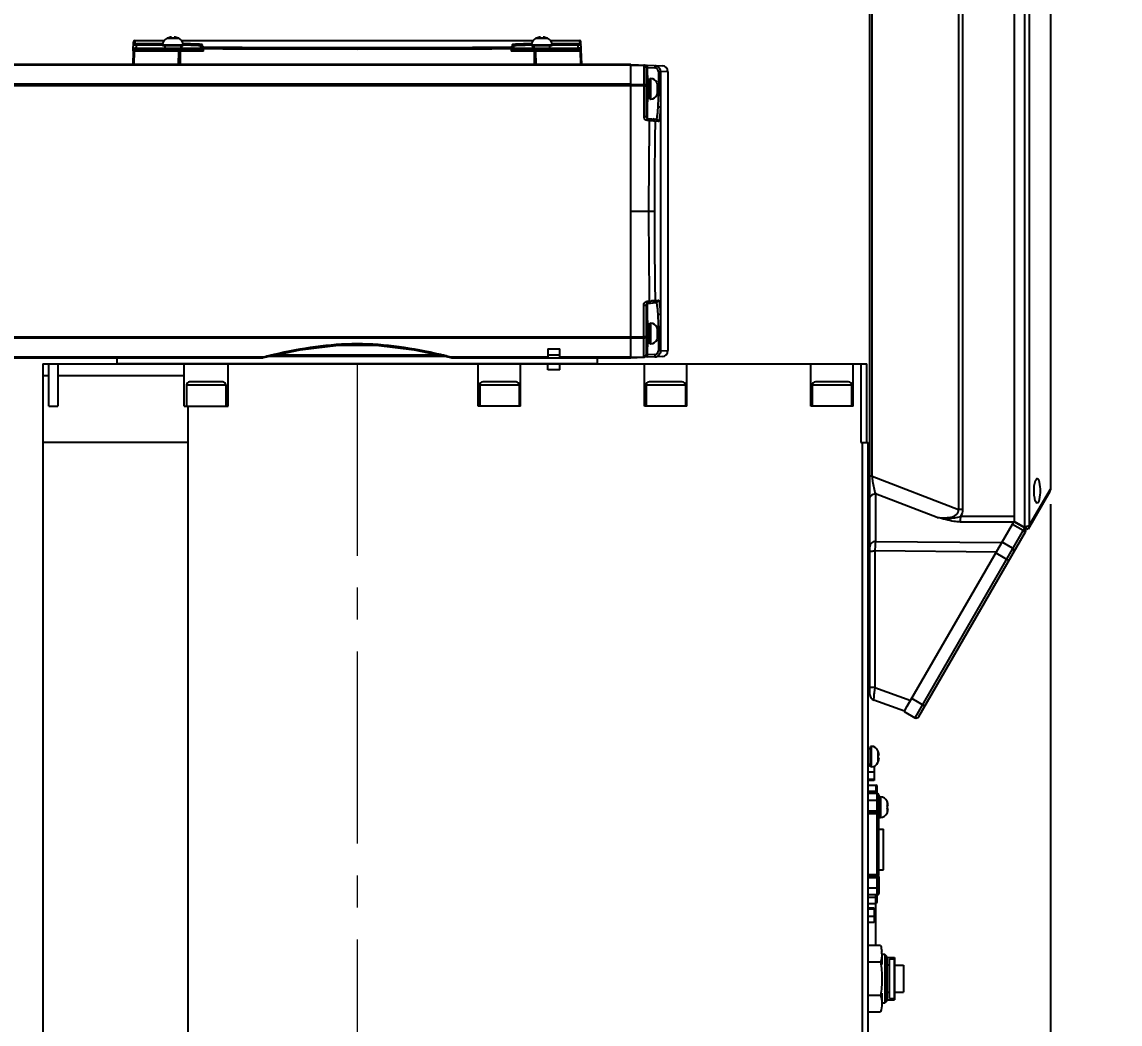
# Model space of a CAD drawing. Header units: millimetres. Extents: x 4086 to 8300, y 123 to 1549.
# Drawn here: x 6947 to 7055.9, y 919.9 to 1019.4 of the extents above; entities that cross this region are included whole.
import ezdxf

# ---------------------------------------------------------------- set-up
doc = ezdxf.new("R2010")
doc.units = ezdxf.units.MM
doc.linetypes.add('CENTER2', pattern=[28.575, 19.05, -3.175, 3.175, -3.175])
doc.layers.add('中心线层', color=7, linetype='CENTER2', lineweight=0)
doc.layers.add('轮廓实线层', color=7, linetype='Continuous', lineweight=30)
doc.styles.add('思源黑', font='SourceHanSansCN-Normal.ttf')
doc.dimstyles.new('尺寸标注_3_10比例', dxfattribs={"dimtxt": 7, "dimasz": 6, "dimexe": 2, "dimexo": 1.5, "dimgap": 1, "dimtad": 1, "dimdec": 1, "dimlfac": 3.333333, "dimdsep": 46, "dimtxsty": '思源黑', "dimcen": 0.09, "dimadec": 0, "dimazin": 0, "dimtp": 0.01, "dimtm": 0.01, "dimtfac": 1, "dimtdec": 1, "dimtofl": 0, "dimtmove": 0, "dimatfit": 3, "dimfxl": 0, "dimtolj": 1, "dimarcsym": 0})

# ---------------------------------------------------------------- blocks, each defined once
blk = doc.blocks.new('*D2916')
at = {"layer": 'Defpoints', "color": 0}
for p in [(6799.29, 983.69), (6778.83, 872.08), (6968.29, 872.08)]:
    blk.add_point(p, dxfattribs=at)
at = {"layer": '轮廓实线层', "color": 0, "lineweight": -2}
for p, q in [((6797.79, 983.69), (6776.83, 983.69)), ((6778.83, 977.69), (6778.83, 878.08)), ((6966.79, 872.08), (6776.83, 872.08))]:
    blk.add_line(p, q, dxfattribs=at)
at = {"layer": '轮廓实线层', "color": 0}
for points in [[(6779.83, 977.69), (6777.83, 977.69), (6778.83, 983.69)], [(6777.83, 878.08), (6779.83, 878.08), (6778.83, 872.08)]]:
    blk.add_solid(points, dxfattribs=at)
at = {"layer": '轮廓实线层', "color": 0, "insert": (6774.2, 930.49), "char_height": 7, "attachment_point": 5, "rotation": 90, "style": '思源黑'}
blk.add_mtext('\\A1;372', dxfattribs=at)
blk = doc.blocks.new('*D2922')
at = {"layer": 'Defpoints', "color": 0}
for p in [(6903.67, 1214.85), (7103.92, 1214.85), (6999.87, 872.08)]:
    blk.add_point(p, dxfattribs=at)
at = {"layer": '轮廓实线层', "color": 0, "lineweight": -2}
for p, q in [((6905.17, 1214.85), (7105.92, 1214.85)), ((7103.92, 878.08), (7103.92, 1208.85)), ((7001.37, 872.08), (7105.92, 872.08))]:
    blk.add_line(p, q, dxfattribs=at)
at = {"layer": '轮廓实线层', "color": 0}
for points in [[(7104.92, 1208.85), (7102.92, 1208.85), (7103.92, 1214.85)], [(7102.92, 878.08), (7104.92, 878.08), (7103.92, 872.08)]]:
    blk.add_solid(points, dxfattribs=at)
at = {"layer": '轮廓实线层', "color": 0, "insert": (7099.29, 1043.46), "char_height": 7, "attachment_point": 5, "rotation": 90, "style": '思源黑'}
blk.add_mtext('\\A1;\\A1;1140', dxfattribs=at)
blk = doc.blocks.new('*D2933')
at = {"layer": 'Defpoints', "color": 0}
for p in [(7049.02, 973.04), (7030.95, 872.08), (7049.02, 860.21)]:
    blk.add_point(p, dxfattribs=at)
at = {"layer": '轮廓实线层', "color": 0, "lineweight": -2}
for p, q in [((7049.02, 971.54), (7049.02, 858.21)), ((7030.95, 870.58), (7030.95, 858.21)), ((7036.95, 860.21), (7043.02, 860.21))]:
    blk.add_line(p, q, dxfattribs=at)
at = {"layer": '轮廓实线层', "color": 0}
for points in [[(7036.95, 861.21), (7036.95, 859.21), (7030.95, 860.21)], [(7043.02, 859.21), (7043.02, 861.21), (7049.02, 860.21)]]:
    blk.add_solid(points, dxfattribs=at)
at = {"layer": '轮廓实线层', "color": 0, "insert": (7039.99, 864.84), "char_height": 7, "attachment_point": 5, "style": '思源黑'}
blk.add_mtext('\\A1;60.3', dxfattribs=at)

msp = doc.modelspace()

# ---------------------------------------------------------------- linework, layer by layer
for p, q in [((7049.023, 1036.25), (7049.023, 973.038)), ((7045.422, 1034.505), (7045.423, 969.865)), ((7046.485, 969.25), (7046.479, 1034.991)), ((7046.915, 1034.991), (7046.915, 969.433)), ((7039.9, 1031.59), (7039.9, 971.031)), ((7040.347, 971.031), (7040.347, 1031.59)), ((7031.098, 952.652), (7031.098, 1026.031)), ((7031.325, 974.331), (7031.325, 1026.031)), ((6961.37, 1017.798), (6961.82, 1017.798)), ((6961.438, 1017.824), (6961.371, 1017.798)), ((6961.438, 1017.824), (6961.438, 1017.818)), ((6961.82, 1017.903), (6961.82, 1017.818)), ((6961.82, 1017.798), (6961.871, 1017.795)), ((6961.871, 1017.795), (6961.948, 1017.798)), ((6961.948, 1017.798), (6962.022, 1017.795)), ((6962.022, 1017.795), (6962.075, 1017.798)), ((6962.075, 1017.818), (6962.075, 1017.903)), ((6962.075, 1017.798), (6962.517, 1017.798)), ((6962.524, 1017.798), (6962.458, 1017.824)), ((6962.458, 1017.818), (6962.458, 1017.824)), ((6962.517, 1017.798), (6962.525, 1017.798)), ((6997.97, 1017.798), (6998.42, 1017.798)), ((6998.038, 1017.824), (6997.971, 1017.798)), ((6998.038, 1017.824), (6998.038, 1017.818)), ((6998.42, 1017.903), (6998.42, 1017.818)), ((6998.42, 1017.798), (6998.471, 1017.795)), ((6998.471, 1017.795), (6998.548, 1017.798)), ((6998.548, 1017.798), (6998.622, 1017.795)), ((6998.622, 1017.795), (6998.675, 1017.798)), ((6998.675, 1017.818), (6998.675, 1017.903)), ((6998.675, 1017.798), (6999.117, 1017.798)), ((6999.124, 1017.798), (6999.058, 1017.824)), ((6999.058, 1017.818), (6999.058, 1017.824)), ((6999.117, 1017.798), (6999.125, 1017.798)), ((6958.02, 1016.538), (6958.051, 1017.429)), ((6958.04, 1017.102), (6958.063, 1017.177)), ((6958.176, 1016.681), (6964.581, 1016.681)), ((6958.19, 1017.246), (6958.201, 1017.574)), ((6958.201, 1017.574), (6961.092, 1017.574)), ((6958.331, 1016.823), (6958.34, 1017.103)), ((6958.331, 1016.823), (6964.719, 1016.823)), ((6960.927, 1017.24), (6958.34, 1017.24)), ((6960.928, 1017.104), (6958.34, 1017.103)), ((6960.643, 1016.831), (6960.643, 1016.681)), ((6960.928, 1017.134), (6962.968, 1017.134)), ((6960.928, 1017.134), (6960.928, 1017.044)), ((6962.967, 1017.044), (6960.928, 1017.044)), ((6961.163, 1017.044), (6961.163, 1016.831)), ((6962.732, 1017.044), (6962.732, 1016.831)), ((6962.803, 1017.574), (6997.692, 1017.574)), ((6962.828, 1016.823), (6962.828, 1017.044)), ((6962.968, 1017.134), (6962.968, 1017.044)), ((6963.253, 1016.831), (6963.253, 1016.681)), ((6964.565, 1016.681), (6964.629, 1016.694)), ((6964.581, 1016.681), (6964.651, 1016.699)), ((6964.603, 1016.678), (6964.581, 1016.681)), ((6964.719, 1016.823), (6964.718, 1016.812)), ((6964.718, 1016.812), (6964.718, 1016.806)), ((6964.719, 1016.823), (6964.735, 1017.008)), ((6964.757, 1016.794), (6964.776, 1016.784)), ((6964.776, 1016.784), (6964.802, 1016.753)), ((6964.802, 1016.753), (6964.829, 1016.718)), ((6964.858, 1016.681), (6964.93, 1016.583)), ((6964.865, 1016.926), (6964.875, 1017.004)), ((6964.875, 1017.077), (6964.884, 1017.145)), ((6964.875, 1017.004), (6964.875, 1017.077)), ((6964.969, 1016.53), (6964.99, 1016.772)), ((6995.504, 1016.772), (6995.526, 1016.53)), ((6995.526, 1016.53), (6995.637, 1016.681)), ((6995.61, 1017.145), (6995.621, 1016.99)), ((6995.621, 1016.99), (6995.629, 1016.926)), ((6995.738, 1016.795), (6995.718, 1016.784)), ((6995.759, 1017.008), (6995.775, 1016.823)), ((6995.775, 1016.823), (7002.164, 1016.823)), ((6995.776, 1016.817), (6995.775, 1016.823)), ((6995.776, 1016.806), (6995.776, 1016.817)), ((6995.913, 1016.681), (7002.319, 1016.681)), ((6997.243, 1016.831), (6997.243, 1016.681)), ((6997.528, 1017.134), (6999.568, 1017.134)), ((6997.528, 1017.134), (6997.528, 1017.044)), ((6999.567, 1017.044), (6997.528, 1017.044)), ((6997.666, 1016.823), (6997.666, 1017.043)), ((6997.763, 1017.044), (6997.763, 1016.831)), ((6999.332, 1017.044), (6999.332, 1016.831)), ((6999.403, 1017.574), (7002.294, 1017.574)), ((7002.155, 1017.103), (6999.567, 1017.104)), ((7002.155, 1017.24), (6999.568, 1017.24)), ((6999.568, 1017.134), (6999.568, 1017.044)), ((6999.853, 1016.831), (6999.853, 1016.681)), ((7002.164, 1016.823), (7002.155, 1017.103)), ((7002.259, 1016.72), (7002.233, 1016.74)), ((7002.294, 1017.574), (7002.306, 1017.246)), ((7002.455, 1017.102), (7002.435, 1017.172)), ((7002.523, 1015.181), (7002.444, 1017.429)), ((6958.02, 1016.53), (6957.973, 1015.181)), ((6964.969, 1016.53), (6958.02, 1016.53)), ((6958.111, 1015.181), (6958.147, 1016.53)), ((6962.514, 1015.181), (6962.53, 1016.53)), ((6962.664, 1016.53), (6962.659, 1015.181)), ((6995.644, 1016.583), (6995.526, 1016.53)), ((7002.475, 1016.53), (6995.526, 1016.53)), ((6997.836, 1015.181), (6997.831, 1016.53)), ((6997.981, 1015.181), (6997.965, 1016.53)), ((7002.348, 1016.53), (7002.384, 1015.181)), ((7007.398, 1015.181), (6815.848, 1015.181)), ((7007.398, 1015.138), (6815.848, 1015.138)), ((7007.398, 1015.181), (7010.498, 1015.072)), ((7007.398, 986.081), (7007.398, 1015.181)), ((7007.398, 1015.138), (7008.666, 1015.1)), ((7008.666, 1015.136), (7008.666, 1010.027)), ((7009.034, 1014.884), (7008.898, 1014.896)), ((7008.898, 1014.896), (7008.898, 1009.992)), ((7009.034, 1014.884), (7009.774, 1014.858)), ((7009.034, 1014.086), (7009.034, 1014.884)), ((7010.125, 1014.498), (7010.344, 1014.498)), ((7010.125, 1014.498), (7010.125, 1012.124)), ((7010.344, 1014.498), (7010.344, 1012.124)), ((7011.077, 1014.473), (7010.344, 1014.498)), ((7011.077, 1014.473), (7011.077, 986.788)), ((7008.898, 1014.086), (7009.048, 1014.086)), ((7009.048, 1014.086), (7009.048, 1011.476)), ((7009.048, 1013.565), (7009.261, 1013.565)), ((7009.261, 1013.801), (7009.351, 1013.801)), ((7009.261, 1011.761), (7009.261, 1013.801)), ((7009.351, 1013.801), (7009.351, 1011.761)), ((7010.015, 1013.357), (7010.015, 1012.204)), ((7007.398, 1013.247), (6791.398, 1013.247)), ((7007.398, 1013.092), (6791.398, 1013.092)), ((7007.398, 1013.247), (7008.666, 1013.215)), ((7008.666, 1013.082), (7007.398, 1013.092)), ((7010.041, 1013.291), (7010.035, 1013.291)), ((7010.12, 1012.908), (7010.035, 1012.908)), ((7010.035, 1012.653), (7010.12, 1012.653)), ((7010.035, 1012.271), (7010.041, 1012.271)), ((7008.898, 1011.476), (7009.048, 1011.476)), ((7009.034, 1009.843), (7009.034, 1011.476)), ((7009.048, 1011.996), (7009.261, 1011.996)), ((7009.261, 1011.761), (7009.351, 1011.761)), ((7010.344, 1012.124), (7009.962, 1012.124)), ((7010.317, 1010.864), (7010.317, 990.457)), ((7009.223, 1009.619), (7009.022, 1009.637)), ((7009.034, 1009.843), (7009.895, 1009.767)), ((7010.113, 1009.528), (7009.799, 1009.556)), ((7007.398, 1000.631), (7009.728, 1000.631)), ((7009.022, 991.685), (7009.222, 991.702)), ((7009.034, 991.478), (7009.895, 991.554)), ((7009.798, 991.765), (7010.113, 991.793)), ((7008.666, 986.125), (7008.666, 991.295)), ((7008.898, 991.329), (7008.898, 986.365)), ((7009.034, 989.786), (7009.034, 991.478)), ((7008.898, 989.786), (7009.048, 989.786)), ((7009.048, 989.786), (7009.048, 987.176)), ((7009.261, 989.501), (7009.351, 989.501)), ((7009.261, 987.461), (7009.261, 989.501)), ((7009.351, 989.501), (7009.351, 987.461)), ((7009.048, 989.265), (7009.261, 989.265)), ((7009.921, 989.197), (7010.344, 989.197)), ((7010.015, 989.057), (7010.015, 987.904)), ((7010.041, 988.991), (7010.035, 988.991)), ((7010.12, 988.608), (7010.035, 988.608)), ((7010.035, 988.353), (7010.12, 988.353)), ((7010.125, 989.197), (7010.125, 986.763)), ((7010.344, 989.197), (7010.344, 986.763)), ((6791.398, 988.169), (7007.398, 988.169)), ((7007.398, 988.014), (6791.398, 988.014)), ((7007.398, 988.169), (7008.666, 988.179)), ((7007.398, 988.014), (7008.666, 988.047)), ((7009.048, 987.696), (7009.261, 987.696)), ((7009.261, 987.461), (7009.351, 987.461)), ((7010.035, 987.971), (7010.041, 987.971)), ((6970.884, 986.123), (6791.398, 986.123)), ((6970.884, 986.123), (6970.884, 986.085)), ((6971.596, 986.231), (6988.899, 986.231)), ((6972.313, 986.381), (6988.181, 986.381)), ((6985.891, 986.871), (6989.54, 986.089)), ((6989.611, 986.123), (6989.552, 986.137)), ((6999.148, 986.123), (6989.611, 986.123)), ((6989.611, 986.081), (6989.611, 986.123)), ((6999.148, 986.981), (7000.348, 986.981)), ((6999.148, 986.981), (6999.148, 986.081)), ((6999.148, 986.381), (7000.348, 986.381)), ((7000.348, 986.081), (7000.348, 986.981)), ((7007.398, 986.123), (7000.348, 986.123)), ((7007.398, 986.123), (7008.666, 986.161)), ((7007.398, 986.081), (7008.666, 986.125)), ((7009.762, 986.163), (7008.713, 986.126)), ((7008.898, 987.176), (7009.048, 987.176)), ((7008.898, 986.365), (7009.034, 986.377)), ((7009.034, 986.377), (7009.034, 987.176)), ((7009.774, 986.403), (7009.034, 986.377)), ((7010.498, 986.189), (7009.783, 986.164)), ((7010.344, 986.763), (7010.125, 986.763)), ((7010.344, 986.763), (7011.077, 986.788)), ((6791.398, 986.081), (6970.884, 986.081)), ((6949.041, 985.481), (7030.798, 985.481)), ((6949.048, 985.481), (6949.048, 877.781)), ((6949.622, 981.281), (6949.622, 985.481)), ((6950.531, 985.481), (6950.531, 981.281)), ((6956.398, 986.081), (6956.398, 985.481)), ((6963.073, 981.281), (6963.073, 985.481)), ((6967.423, 981.281), (6967.423, 985.481)), ((6970.956, 986.089), (6970.884, 986.081)), ((6970.956, 986.089), (6970.956, 986.089)), ((6989.539, 986.089), (6989.611, 986.081)), ((6989.54, 986.089), (6989.539, 986.089)), ((6989.611, 986.081), (7007.398, 986.081)), ((6992.248, 981.281), (6992.248, 985.481)), ((6996.448, 981.281), (6996.448, 985.481)), ((6999.148, 984.881), (6999.148, 985.481)), ((7000.348, 984.881), (7000.348, 985.481)), ((7004.098, 985.481), (7004.098, 986.081)), ((7008.748, 981.281), (7008.748, 985.481)), ((7012.948, 981.281), (7012.948, 985.481)), ((7025.248, 981.281), (7025.248, 985.481)), ((7029.448, 981.281), (7029.448, 985.481)), ((7030.198, 985.481), (7030.198, 977.681)), ((7030.798, 977.681), (7030.798, 985.481)), ((6949.622, 984.281), (6949.048, 984.281)), ((6963.073, 984.281), (6950.531, 984.281)), ((7000.348, 984.881), (6999.148, 984.881)), ((6963.298, 983.381), (6967.198, 983.381)), ((6963.298, 983.381), (6963.298, 981.281)), ((6966.898, 983.681), (6963.598, 983.681)), ((6967.198, 983.381), (6967.198, 981.281)), ((6992.398, 983.381), (6996.298, 983.381)), ((6992.398, 983.381), (6992.398, 981.281)), ((6995.998, 983.681), (6992.698, 983.681)), ((6996.298, 983.381), (6996.298, 981.281)), ((7008.898, 983.381), (7012.798, 983.381)), ((7008.898, 983.381), (7008.898, 981.281)), ((7012.498, 983.681), (7009.198, 983.681)), ((7012.798, 983.381), (7012.798, 981.281)), ((7025.398, 983.381), (7029.298, 983.381)), ((7025.398, 983.381), (7025.398, 981.281)), ((7028.998, 983.681), (7025.698, 983.681)), ((7029.298, 983.381), (7029.298, 981.281)), ((6949.622, 981.281), (6950.531, 981.281)), ((6963.073, 981.281), (6967.423, 981.281)), ((6963.448, 877.631), (6963.448, 981.281)), ((6996.448, 981.281), (6992.248, 981.281)), ((7012.948, 981.281), (7008.748, 981.281)), ((7029.448, 981.281), (7025.248, 981.281)), ((6963.448, 977.681), (6949.048, 977.681)), ((7030.198, 977.681), (7030.948, 977.681)), ((7030.348, 977.681), (7030.348, 877.781)), ((7030.948, 877.781), (7030.948, 977.681)), ((7031.098, 976.832), (7030.948, 976.832)), ((7030.948, 975.332), (7031.098, 975.332)), ((7031.325, 974.331), (7031.098, 974.331)), ((7031.325, 974.331), (7039.9, 971.031)), ((7031.098, 973.251), (7030.948, 973.251)), ((7046.915, 969.433), (7049.023, 973.038)), ((7030.948, 971.952), (7031.098, 971.952)), ((7037.785, 970.226), (7031.66, 972.583)), ((7031.66, 972.583), (7031.66, 967.843)), ((7048.962, 972.813), (7046.801, 969.07)), ((7040.347, 971.031), (7039.9, 971.031)), ((7040.083, 969.792), (7045.397, 969.792)), ((7045.423, 970.31), (7040.12, 970.31)), ((7045.269, 969.569), (7045.423, 969.835)), ((7046.442, 969.202), (7045.403, 969.802)), ((7045.423, 969.865), (7046.801, 969.07)), ((7045.423, 969.865), (7045.423, 969.835)), ((7034.826, 951.482), (7045.269, 969.569)), ((7046.442, 969.202), (7035.557, 950.347)), ((7035.967, 950.457), (7046.552, 968.792)), ((7045.269, 969.569), (7046.308, 968.969)), ((7046.676, 969.33), (7046.482, 969.248)), ((7031.66, 967.843), (7044.204, 967.725)), ((7045.267, 967.165), (7044.227, 967.765)), ((7031.098, 966.941), (7030.948, 966.941)), ((7043.663, 966.788), (7031.614, 966.901)), ((7031.614, 966.901), (7031.614, 953.357)), ((7043.612, 966.699), (7044.911, 965.949)), ((7030.948, 965.999), (7031.098, 965.999)), ((7031.098, 955.029), (7030.948, 955.029)), ((7030.948, 953.732), (7031.098, 953.732)), ((7031.614, 953.357), (7035.163, 952.065)), ((7034.537, 950.981), (7031.492, 952.089)), ((7034.537, 950.981), (7034.826, 951.482)), ((7036.567, 951.497), (7035.268, 952.247)), ((7034.518, 950.947), (7035.557, 950.347)), ((7031.161, 947.265), (7030.948, 947.265)), ((7031.251, 947.501), (7031.161, 947.501)), ((7031.161, 945.461), (7031.161, 947.501)), ((7031.251, 947.501), (7031.251, 945.461)), ((7031.915, 947.058), (7031.915, 946.608)), ((7031.941, 946.991), (7031.915, 947.057)), ((7031.941, 946.991), (7031.935, 946.991)), ((7031.915, 946.608), (7031.912, 946.556)), ((7031.912, 946.556), (7031.915, 946.481)), ((7031.915, 946.481), (7031.912, 946.407)), ((7031.912, 946.407), (7031.915, 946.353)), ((7031.915, 946.353), (7031.915, 945.91)), ((7031.915, 945.904), (7031.941, 945.971)), ((7032.02, 946.608), (7031.935, 946.608)), ((7031.935, 946.353), (7032.02, 946.353)), ((7031.935, 945.971), (7031.941, 945.971)), ((7031.161, 945.696), (7030.948, 945.696)), ((7031.161, 945.561), (7030.948, 945.561)), ((7031.548, 944.949), (7030.948, 944.949)), ((7031.251, 945.461), (7031.161, 945.461)), ((7031.548, 945.53), (7031.548, 944.112)), ((7031.548, 944.224), (7030.948, 944.224)), ((7031.548, 944.112), (7030.948, 944.112)), ((7030.948, 943.651), (7031.698, 943.651)), ((7031.698, 943.651), (7031.698, 942.806)), ((7030.948, 943.051), (7031.848, 943.051)), ((7031.848, 942.806), (7030.948, 942.806)), ((7031.848, 940.987), (7031.848, 943.501)), ((7031.998, 942.656), (7031.998, 940.849)), ((7030.948, 942.144), (7031.848, 942.144)), ((7032.061, 942.476), (7032.151, 942.476)), ((7032.061, 940.436), (7032.061, 942.476)), ((7032.151, 942.476), (7032.151, 940.436)), ((7032.815, 942.032), (7032.815, 940.879)), ((7032.841, 941.966), (7032.835, 941.966)), ((7032.92, 941.583), (7032.835, 941.583)), ((7031.848, 941.07), (7030.948, 941.07)), ((7031.848, 940.976), (7030.948, 940.976)), ((7030.948, 940.826), (7031.998, 940.826)), ((7031.848, 934.586), (7031.848, 940.976)), ((7031.998, 934.736), (7031.998, 940.826)), ((7031.998, 940.671), (7032.061, 940.671)), ((7032.061, 940.436), (7032.151, 940.436)), ((7032.835, 941.328), (7032.92, 941.328)), ((7032.835, 940.946), (7032.841, 940.946)), ((7031.998, 939.266), (7032.448, 939.266)), ((7032.448, 935.246), (7032.448, 939.266)), ((7031.998, 935.246), (7032.448, 935.246)), ((7031.998, 934.736), (7030.948, 934.736)), ((7030.948, 934.586), (7031.848, 934.586)), ((7030.948, 934.491), (7031.848, 934.491)), ((7031.848, 932.06), (7031.848, 934.536)), ((7031.998, 934.586), (7031.998, 932.906)), ((7031.848, 933.417), (7030.948, 933.417)), ((7031.848, 932.756), (7030.948, 932.756)), ((7031.698, 927.721), (7031.698, 932.756)), ((7031.848, 932.51), (7030.948, 932.51)), ((7030.948, 931.91), (7031.698, 931.91)), ((7031.548, 931.449), (7030.948, 931.449)), ((7031.548, 931.337), (7030.948, 931.337)), ((7031.548, 930.612), (7030.948, 930.612)), ((7031.548, 931.449), (7031.548, 930)), ((7031.548, 930), (7030.948, 930)), ((7032.179, 927.721), (7030.948, 927.721)), ((7032.298, 926.899), (7032.298, 925.856)), ((7032.608, 926.831), (7032.298, 926.831)), ((7032.793, 926.647), (7032.608, 926.831)), ((7032.608, 926.831), (7032.608, 922.031)), ((7032.793, 926.647), (7032.793, 922.215)), ((7032.793, 926.531), (7033.543, 926.531)), ((7033.513, 926.381), (7033.063, 926.381)), ((7033.063, 922.481), (7033.063, 926.381)), ((7033.513, 926.381), (7033.513, 922.481)), ((7033.543, 926.531), (7033.543, 922.331)), ((7032.179, 926.076), (7030.948, 926.076)), ((7033.063, 925.773), (7032.793, 925.773)), ((7033.543, 925.781), (7034.443, 925.781)), ((7034.443, 925.781), (7034.443, 923.081)), ((7032.298, 923.006), (7032.298, 921.962)), ((7032.793, 923.088), (7033.063, 923.088)), ((7033.543, 923.081), (7034.443, 923.081)), ((7030.948, 922.785), (7032.179, 922.785)), ((7032.298, 922.031), (7032.608, 922.031)), ((7032.608, 922.031), (7032.793, 922.215)), ((7032.793, 922.331), (7033.543, 922.331)), ((7033.063, 922.481), (7033.513, 922.481)), ((7030.948, 921.14), (7032.179, 921.14))]:
    msp.add_line(p, q)
for points in [[(6964.659, 1016.661), (6964.63, 1016.671), (6964.603, 1016.678)], [(6995.766, 1016.805), (6995.754, 1016.802), (6995.738, 1016.795)], [(6970.955, 986.089), (6974.582, 986.867), (6978.373, 987.333), (6982.104, 987.334), (6985.891, 986.871)]]:
    msp.add_lwpolyline(points)
for centre, radius, start, end in [((6961.648, 1017.134), 0.72, 112.61986, 180), ((6961.948, 1016.414), 1.495, 94.89378, 109.95213), ((6961.948, 1016.414), 1.411, 84.81427, 95.18573), ((6961.948, 1016.414), 1.495, 70.04787, 85.10622), ((6962.248, 1017.134), 0.72, 0, 67.38014), ((6998.248, 1017.134), 0.72, 112.61986, 180), ((6998.548, 1016.414), 1.495, 94.89378, 109.95213), ((6998.548, 1016.414), 1.411, 84.81427, 95.18573), ((6998.548, 1016.414), 1.495, 70.04787, 85.10622), ((6998.848, 1017.134), 0.72, 0, 67.38014), ((6958.176, 1016.525), 0.156, 90, 178), ((6958.201, 1017.424), 0.15, 90, 177.99998), ((6958.22, 1013.815), 3.01, 89.10628, 90.74056), ((6958.338, 1020.294), 3.054, 268.63693, 270.03477), ((6958.219, 1013.612), 3.213, 88.01252, 89.15349), ((6962.846, 972.494), 44.747, 89.35, 89.84161), ((6964.563, 1016.837), 0.156, 270, 342.08944), ((6961.511, 1014.182), 4.176, 36.74145, 37.39093), ((6980.248, 3984.811), 2968.078, 269.705466, 270.294521), ((6980.248, 4001.975), 2985.098, 269.707383, 270.292604), ((6995.356, 1021.98), 5.209, 271.84036, 272.5317), ((6998.458, 1010.128), 7.041, 112.62006, 113.03897), ((6995.931, 1016.837), 0.156, 185, 270), ((7002.276, 1013.612), 3.213, 90.8463, 91.98747), ((7002.275, 1013.817), 3.008, 89.25459, 90.8938), ((7002.294, 1017.424), 0.15, 2.00002, 90), ((7002.319, 1016.525), 0.156, 2, 90), ((6985.392, 1031.596), 25.379, 216.26749, 216.4154), ((6997.561, 1012.223), 4.763, 112.96162, 113.72888), ((7008.658, 1014.896), 0.24, 0, 88), ((7009.741, 1014.497), 0.603, 4.00488, 21.65979), ((7009.754, 1014.498), 0.59, 0.00635, 3.97647), ((7010.477, 1014.473), 0.6, 0, 87.99994), ((7009.351, 1013.081), 0.72, 22.61979, 89.99977), ((7008.631, 1012.781), 1.495, 4.89378, 22.61986), ((7008.631, 1012.781), 1.495, 337.38014, 355.10622), ((7008.631, 1012.781), 1.411, 354.81427, 5.18573), ((7009.351, 1012.481), 0.72, 270, 337.38021), ((6989.06, 1012.028), 21.064, 357.14495, 359.18313), ((6984.529, 1012.123), 25.596, 359.1143, 0.00219), ((7009.155, 1010.056), 0.49, 183.39672, 192.72997), ((7009.136, 1010.051), 0.471, 192.67753, 201.81239), ((7009.048, 1009.992), 0.15, 180, 265), ((7589.141, 1000.469), 579.989, 179.096017, 179.984008), ((7008.482, 997.617), 12.025, 85.48173, 86.46736), ((7597.018, 1000.469), 587.29, 179.113424, 179.984203), ((7589.174, 1000.794), 580.022, 180.016125, 180.898123), ((7597.057, 1000.794), 587.329, 180.015933, 180.880808), ((7009.067, 991.26), 0.427, 96.06072, 103.5066), ((7008.652, 1001.291), 9.605, 273.40398, 274.62604), ((7009.048, 991.329), 0.15, 95, 180), ((7009.351, 988.781), 0.72, 22.61979, 89.99977), ((6989.04, 989.292), 21.085, 0.81767, 2.85001), ((6984.536, 989.198), 25.59, 359.99782, 0.88593), ((7008.631, 988.481), 1.495, 4.89378, 22.61986), ((7008.631, 988.481), 1.495, 337.38014, 355.10622), ((7008.631, 988.481), 1.411, 354.81427, 5.18573), ((7009.351, 988.181), 0.72, 270, 337.38021), ((6978.64, 957.137), 30.005, 104.86517, 104.98207), ((6979.424, 954.144), 33.099, 103.67657, 104.84753), ((6980.664, 949.084), 38.309, 103.09335, 103.68896), ((6972.597, 918.393), 69.833, 76.50434, 76.84595), ((6969.708, 906.391), 82.178, 76.02636, 76.49876), ((7008.658, 986.365), 0.24, 272, 0), ((7009.741, 986.764), 0.602, 272.01542, 278.24353), ((7009.739, 986.774), 0.611, 278.23668, 293.58136), ((7009.755, 986.763), 0.589, 355.77926, 359.97527), ((7010.477, 986.788), 0.6, 272, 0), ((6963.598, 983.381), 0.3, 90, 180), ((6966.898, 983.381), 0.3, 0, 90), ((6992.698, 983.381), 0.3, 90, 180), ((6995.998, 983.381), 0.3, 0, 90), ((7009.198, 983.381), 0.3, 90, 180), ((7012.498, 983.381), 0.3, 0, 90), ((7025.698, 983.381), 0.3, 90, 180), ((7028.998, 983.381), 0.3, 0, 90), ((7051.137, 972.864), 3.773, 177.21848, 178.80767), ((7051.096, 972.866), 3.732, 176.17338, 177.21958), ((7050.815, 972.888), 3.45, 172.86844, 176.21617), ((7051.082, 972.865), 3.718, 178.80632, 179.99734), ((7051.062, 972.866), 3.698, 180.00192, 180.96865), ((7051.129, 972.867), 3.765, 180.96874, 182.55893), ((7050.908, 972.853), 3.544, 182.49456, 187.01848), ((7050.443, 972.799), 3.076, 187.07638, 188.53138), ((7050.274, 972.774), 2.905, 188.53641, 189.40179), ((7046.292, 968.942), 0.3, 330, 60), ((7031.698, 952.652), 0.6, 180, 250), ((7035.707, 950.607), 0.3, 240, 330), ((7031.251, 946.781), 0.72, 22.61986, 90), ((7030.531, 946.481), 1.495, 4.89378, 19.95213), ((7031.251, 946.181), 0.72, 270, 337.38014), ((7030.531, 946.481), 1.411, 354.81427, 5.18573), ((7030.531, 946.481), 1.495, 340.04787, 355.10622), ((7031.698, 943.501), 0.15, 0, 90), ((7031.848, 942.656), 0.15, 0, 90), ((7032.151, 941.756), 0.72, 22.61979, 90), ((7031.431, 941.456), 1.495, 4.89378, 22.61986), ((7031.431, 941.456), 1.411, 354.81427, 5.18573), ((7031.848, 940.826), 0.15, 0, 90), ((7032.151, 941.156), 0.72, 270.00023, 337.38021), ((7031.431, 941.456), 1.495, 337.38014, 355.10622), ((7031.848, 934.736), 0.15, 270, 0), ((7031.848, 932.906), 0.15, 270, 0), ((7031.698, 932.06), 0.15, 270, 0), ((7029.574, 926.897), 2.723, 0.03588, 5.753)]:
    msp.add_arc(centre, radius, start, end)
for points, knots in [([(6958.029, 1016.807), (6958.03, 1016.821), (6958.109, 1016.814), (6958.144, 1016.824), (6958.181, 1016.825)], [0, 0, 0, 0, 0.2726011, 1, 1, 1, 1]), ([(6958.34, 1017.103), (6958.27, 1017.104), (6958.164, 1017.116), (6958.086, 1017.096), (6958.04, 1017.109), (6958.04, 1017.102)], [0, 0, 0, 0, 0.7068781, 0.9233068, 1, 1, 1, 1]), ([(6958.063, 1017.177), (6958.07, 1017.187), (6958.085, 1017.206), (6958.104, 1017.22), (6958.114, 1017.226)], [0, 0, 0, 0, 0.4999514, 1, 1, 1, 1]), ([(6958.114, 1017.226), (6958.126, 1017.232), (6958.151, 1017.243), (6958.177, 1017.246), (6958.19, 1017.246)], [0, 0, 0, 0, 0.5157187, 1, 1, 1, 1]), ([(6958.331, 1016.823), (6958.325, 1016.768), (6958.246, 1016.728), (6958.191, 1016.69), (6958.18, 1016.683)], [0, 0, 0, 0, 0.8075514, 1, 1, 1, 1]), ([(6958.19, 1017.246), (6958.189, 1017.24), (6958.231, 1017.248), (6958.247, 1017.241), (6958.265, 1017.241)], [0, 0, 0, 0, 0.2708913, 1, 1, 1, 1]), ([(6958.208, 1016.661), (6958.214, 1016.661), (6958.228, 1016.656), (6958.238, 1016.647), (6958.244, 1016.642)], [0, 0, 0, 0, 0.4222354, 1, 1, 1, 1]), ([(6958.34, 1017.103), (6958.34, 1017.135), (6958.339, 1017.181), (6958.341, 1017.226), (6958.34, 1017.24)], [0, 0, 0, 0, 0.7016639, 1, 1, 1, 1]), ([(6962.53, 1016.53), (6962.531, 1016.565), (6962.532, 1016.597), (6962.551, 1016.672), (6962.569, 1016.649), (6962.573, 1016.642)], [0, 0, 0, 0, 0.6546656, 0.8385187, 1, 1, 1, 1]), ([(6962.679, 1016.681), (6962.672, 1016.681), (6962.669, 1016.644), (6962.666, 1016.626), (6962.666, 1016.608)], [0, 0, 0, 0, 0.2590169, 1, 1, 1, 1]), ([(6963.935, 1017.087), (6963.862, 1017.09), (6963.54, 1017.099), (6963.217, 1017.103), (6962.969, 1017.104)], [0, 0, 0, 0, 0.2291101, 1, 1, 1, 1]), ([(6964.207, 1017.217), (6964.143, 1017.22), (6963.859, 1017.23), (6963.574, 1017.235), (6963.353, 1017.238)], [0, 0, 0, 0, 0.2240245, 1, 1, 1, 1]), ([(6964.634, 1017.041), (6964.595, 1017.047), (6964.363, 1017.072), (6964.129, 1017.081), (6963.935, 1017.087)], [0, 0, 0, 0, 0.1685855, 1, 1, 1, 1]), ([(6964.609, 1017.195), (6964.58, 1017.197), (6964.446, 1017.207), (6964.313, 1017.213), (6964.207, 1017.217)], [0, 0, 0, 0, 0.2132471, 1, 1, 1, 1]), ([(6964.884, 1017.145), (6964.887, 1017.169), (6964.74, 1017.17), (6964.678, 1017.189), (6964.609, 1017.195)], [0, 0, 0, 0, 0.2618922, 1, 1, 1, 1]), ([(6964.629, 1016.694), (6964.64, 1016.699), (6964.662, 1016.712), (6964.68, 1016.73), (6964.688, 1016.74)], [0, 0, 0, 0, 0.5018072, 1, 1, 1, 1]), ([(6964.735, 1017.008), (6964.736, 1017.018), (6964.686, 1017.031), (6964.659, 1017.037), (6964.634, 1017.041)], [0, 0, 0, 0, 0.2770876, 1, 1, 1, 1]), ([(6964.651, 1016.699), (6964.66, 1016.704), (6964.678, 1016.716), (6964.693, 1016.732), (6964.699, 1016.74)], [0, 0, 0, 0, 0.4981617, 1, 1, 1, 1]), ([(6964.708, 1016.689), (6964.701, 1016.683), (6964.685, 1016.672), (6964.668, 1016.664), (6964.659, 1016.661)], [0, 0, 0, 0, 0.519939, 1, 1, 1, 1]), ([(6964.688, 1016.74), (6964.696, 1016.75), (6964.708, 1016.771), (6964.716, 1016.794), (6964.718, 1016.806)], [0, 0, 0, 0, 0.5142052, 1, 1, 1, 1]), ([(6964.699, 1016.74), (6964.707, 1016.75), (6964.719, 1016.771), (6964.726, 1016.793), (6964.728, 1016.805)], [0, 0, 0, 0, 0.5110722, 1, 1, 1, 1]), ([(6964.776, 1016.784), (6964.77, 1016.765), (6964.751, 1016.731), (6964.724, 1016.702), (6964.708, 1016.689)], [0, 0, 0, 0, 0.4890299, 1, 1, 1, 1]), ([(6964.718, 1016.806), (6964.721, 1016.819), (6964.731, 1016.846), (6964.747, 1016.869), (6964.757, 1016.88)], [0, 0, 0, 0, 0.4886917, 1, 1, 1, 1]), ([(6964.718, 1016.806), (6964.719, 1016.805), (6964.723, 1016.806), (6964.726, 1016.805), (6964.728, 1016.805)], [0, 0, 0, 0, 0.2631266, 1, 1, 1, 1]), ([(6964.728, 1016.805), (6964.733, 1016.804), (6964.742, 1016.801), (6964.751, 1016.797), (6964.757, 1016.794)], [0, 0, 0, 0, 0.4205029, 1, 1, 1, 1]), ([(6964.735, 1017.008), (6964.736, 1017.02), (6964.741, 1017.043), (6964.752, 1017.065), (6964.759, 1017.076)], [0, 0, 0, 0, 0.4853265, 1, 1, 1, 1]), ([(6964.757, 1016.88), (6964.763, 1016.886), (6964.776, 1016.897), (6964.79, 1016.906), (6964.798, 1016.91)], [0, 0, 0, 0, 0.501536, 1, 1, 1, 1]), ([(6964.759, 1017.076), (6964.765, 1017.086), (6964.781, 1017.106), (6964.801, 1017.12), (6964.812, 1017.126)], [0, 0, 0, 0, 0.4998484, 1, 1, 1, 1]), ([(6964.815, 1016.629), (6964.811, 1016.626), (6964.804, 1016.618), (6964.796, 1016.611), (6964.792, 1016.608)], [0, 0, 0, 0, 0.5083703, 1, 1, 1, 1]), ([(6964.798, 1016.91), (6964.809, 1016.915), (6964.831, 1016.923), (6964.854, 1016.926), (6964.865, 1016.926)], [0, 0, 0, 0, 0.5140228, 1, 1, 1, 1]), ([(6964.812, 1017.126), (6964.823, 1017.132), (6964.847, 1017.141), (6964.872, 1017.145), (6964.884, 1017.145)], [0, 0, 0, 0, 0.5147006, 1, 1, 1, 1]), ([(6964.99, 1016.772), (6964.971, 1016.773), (6964.913, 1016.778), (6964.852, 1016.77), (6964.815, 1016.782)], [0, 0, 0, 0, 0.330922, 1, 1, 1, 1]), ([(6964.858, 1016.681), (6964.851, 1016.671), (6964.838, 1016.654), (6964.823, 1016.637), (6964.815, 1016.629)], [0, 0, 0, 0, 0.4944884, 1, 1, 1, 1]), ([(6965.002, 1016.917), (6964.97, 1016.917), (6964.941, 1016.929), (6964.864, 1016.912), (6964.865, 1016.926)], [0, 0, 0, 0, 0.7018384, 1, 1, 1, 1]), ([(6964.99, 1016.772), (6964.99, 1016.79), (6964.996, 1016.835), (6964.977, 1016.898), (6965.002, 1016.917)], [0, 0, 0, 0, 0.3590555, 1, 1, 1, 1]), ([(6995.561, 1016.918), (6995.55, 1016.918), (6995.527, 1016.917), (6995.504, 1016.917), (6995.492, 1016.917)], [0, 0, 0, 0, 0.475896, 1, 1, 1, 1]), ([(6995.504, 1016.772), (6995.504, 1016.79), (6995.498, 1016.835), (6995.517, 1016.898), (6995.492, 1016.917)], [0, 0, 0, 0, 0.3591729, 1, 1, 1, 1]), ([(6995.629, 1016.926), (6995.63, 1016.92), (6995.592, 1016.925), (6995.577, 1016.919), (6995.561, 1016.918)], [0, 0, 0, 0, 0.2802027, 1, 1, 1, 1]), ([(6995.718, 1016.784), (6995.699, 1016.782), (6995.655, 1016.78), (6995.611, 1016.777), (6995.586, 1016.776)], [0, 0, 0, 0, 0.4385997, 1, 1, 1, 1]), ([(6995.676, 1017.171), (6995.659, 1017.167), (6995.64, 1017.164), (6995.609, 1017.152), (6995.61, 1017.145)], [0, 0, 0, 0, 0.7139546, 1, 1, 1, 1]), ([(6995.683, 1017.126), (6995.671, 1017.132), (6995.647, 1017.141), (6995.622, 1017.145), (6995.61, 1017.145)], [0, 0, 0, 0, 0.5147022, 1, 1, 1, 1]), ([(6995.696, 1016.91), (6995.686, 1016.915), (6995.664, 1016.923), (6995.64, 1016.926), (6995.629, 1016.926)], [0, 0, 0, 0, 0.5140229, 1, 1, 1, 1]), ([(6995.637, 1016.681), (6995.651, 1016.699), (6995.677, 1016.734), (6995.705, 1016.768), (6995.718, 1016.784)], [0, 0, 0, 0, 0.5354527, 1, 1, 1, 1]), ([(6995.637, 1016.681), (6995.643, 1016.672), (6995.656, 1016.654), (6995.671, 1016.637), (6995.679, 1016.629)], [0, 0, 0, 0, 0.4878166, 1, 1, 1, 1]), ([(6996.287, 1017.217), (6996.218, 1017.215), (6996.015, 1017.204), (6995.81, 1017.195), (6995.676, 1017.171)], [0, 0, 0, 0, 0.3371138, 1, 1, 1, 1]), ([(6995.679, 1016.629), (6995.683, 1016.626), (6995.691, 1016.618), (6995.699, 1016.611), (6995.703, 1016.608)], [0, 0, 0, 0, 0.5047411, 1, 1, 1, 1]), ([(6995.736, 1017.076), (6995.729, 1017.086), (6995.714, 1017.106), (6995.693, 1017.12), (6995.683, 1017.126)], [0, 0, 0, 0, 0.4998484, 1, 1, 1, 1]), ([(6995.741, 1016.875), (6995.735, 1016.883), (6995.721, 1016.896), (6995.705, 1016.906), (6995.696, 1016.91)], [0, 0, 0, 0, 0.5016077, 1, 1, 1, 1]), ([(6995.718, 1016.784), (6995.724, 1016.765), (6995.743, 1016.731), (6995.771, 1016.702), (6995.786, 1016.689)], [0, 0, 0, 0, 0.4932088, 1, 1, 1, 1]), ([(6995.759, 1017.008), (6995.758, 1017.02), (6995.753, 1017.043), (6995.742, 1017.065), (6995.736, 1017.076)], [0, 0, 0, 0, 0.4853265, 1, 1, 1, 1]), ([(6995.776, 1016.806), (6995.774, 1016.818), (6995.765, 1016.843), (6995.75, 1016.865), (6995.741, 1016.875)], [0, 0, 0, 0, 0.4885809, 1, 1, 1, 1]), ([(6995.835, 1016.661), (6995.821, 1016.656), (6995.793, 1016.645), (6995.765, 1016.634), (6995.75, 1016.628)], [0, 0, 0, 0, 0.4862236, 1, 1, 1, 1]), ([(6996.552, 1017.087), (6996.441, 1017.083), (6996.252, 1017.074), (6995.987, 1017.061), (6995.867, 1017.035), (6995.758, 1017.027), (6995.759, 1017.008)], [0, 0, 0, 0, 0.4161493, 0.729644, 0.9273652, 1, 1, 1, 1]), ([(6995.766, 1016.805), (6995.768, 1016.805), (6995.771, 1016.806), (6995.776, 1016.805), (6995.776, 1016.806)], [0, 0, 0, 0, 0.7371986, 1, 1, 1, 1]), ([(6995.766, 1016.805), (6995.77, 1016.782), (6995.79, 1016.739), (6995.826, 1016.707), (6995.847, 1016.697)], [0, 0, 0, 0, 0.4939465, 1, 1, 1, 1]), ([(6995.786, 1016.689), (6995.794, 1016.683), (6995.809, 1016.672), (6995.827, 1016.664), (6995.835, 1016.661)], [0, 0, 0, 0, 0.5229399, 1, 1, 1, 1]), ([(6995.913, 1016.681), (6995.902, 1016.681), (6995.875, 1016.675), (6995.85, 1016.666), (6995.835, 1016.661)], [0, 0, 0, 0, 0.422035, 1, 1, 1, 1]), ([(6995.847, 1016.697), (6995.858, 1016.691), (6995.879, 1016.684), (6995.902, 1016.681), (6995.913, 1016.681)], [0, 0, 0, 0, 0.5133939, 1, 1, 1, 1]), ([(6997.526, 1017.241), (6997.413, 1017.24), (6997, 1017.238), (6996.587, 1017.23), (6996.287, 1017.217)], [0, 0, 0, 0, 0.2732764, 1, 1, 1, 1]), ([(6997.526, 1017.104), (6997.44, 1017.104), (6997.115, 1017.101), (6996.79, 1017.095), (6996.552, 1017.087)], [0, 0, 0, 0, 0.2659806, 1, 1, 1, 1]), ([(6997.824, 1016.659), (6997.822, 1016.659), (6997.821, 1016.65), (6997.82, 1016.645), (6997.819, 1016.64)], [0, 0, 0, 0, 0.251387, 1, 1, 1, 1]), ([(6997.831, 1016.53), (6997.831, 1016.558), (6997.82, 1016.587), (6997.839, 1016.659), (6997.824, 1016.659)], [0, 0, 0, 0, 0.6440488, 1, 1, 1, 1]), ([(6997.965, 1016.53), (6997.964, 1016.565), (6997.963, 1016.597), (6997.944, 1016.672), (6997.926, 1016.649), (6997.922, 1016.642)], [0, 0, 0, 0, 0.6546656, 0.8385187, 1, 1, 1, 1]), ([(7002.155, 1017.103), (7002.155, 1017.135), (7002.156, 1017.181), (7002.154, 1017.226), (7002.155, 1017.24)], [0, 0, 0, 0, 0.7016773, 1, 1, 1, 1]), ([(7002.155, 1017.24), (7002.191, 1017.24), (7002.223, 1017.254), (7002.306, 1017.232), (7002.306, 1017.246)], [0, 0, 0, 0, 0.7071118, 1, 1, 1, 1]), ([(7002.455, 1017.102), (7002.455, 1017.109), (7002.409, 1017.096), (7002.331, 1017.116), (7002.225, 1017.104), (7002.155, 1017.103)], [0, 0, 0, 0, 0.076693, 0.293122, 1, 1, 1, 1]), ([(7002.173, 1016.8), (7002.17, 1016.804), (7002.167, 1016.811), (7002.165, 1016.819), (7002.164, 1016.823)], [0, 0, 0, 0, 0.5138891, 1, 1, 1, 1]), ([(7002.233, 1016.74), (7002.222, 1016.749), (7002.2, 1016.767), (7002.18, 1016.788), (7002.173, 1016.8)], [0, 0, 0, 0, 0.5170906, 1, 1, 1, 1]), ([(7002.287, 1016.661), (7002.281, 1016.661), (7002.267, 1016.656), (7002.257, 1016.647), (7002.252, 1016.642)], [0, 0, 0, 0, 0.4222354, 1, 1, 1, 1]), ([(7002.319, 1016.681), (7002.312, 1016.681), (7002.293, 1016.7), (7002.272, 1016.711), (7002.259, 1016.72)], [0, 0, 0, 0, 0.3229444, 1, 1, 1, 1]), ([(7002.381, 1017.226), (7002.369, 1017.232), (7002.344, 1017.243), (7002.318, 1017.246), (7002.306, 1017.246)], [0, 0, 0, 0, 0.5157202, 1, 1, 1, 1]), ([(7002.466, 1016.807), (7002.465, 1016.821), (7002.387, 1016.814), (7002.351, 1016.824), (7002.314, 1016.825)], [0, 0, 0, 0, 0.2725882, 1, 1, 1, 1]), ([(7002.435, 1017.172), (7002.428, 1017.183), (7002.413, 1017.204), (7002.392, 1017.22), (7002.381, 1017.226)], [0, 0, 0, 0, 0.4998617, 1, 1, 1, 1]), ([(6962.666, 1016.608), (6962.666, 1016.6), (6962.667, 1016.585), (6962.667, 1016.569), (6962.668, 1016.561)], [0, 0, 0, 0, 0.4667251, 1, 1, 1, 1]), ([(7008.865, 1014.998), (7008.865, 1014.988), (7008.859, 1014.965), (7008.844, 1014.946), (7008.835, 1014.937)], [0, 0, 0, 0, 0.4278428, 1, 1, 1, 1]), ([(7009.031, 1015.089), (7009.03, 1015.098), (7009.028, 1015.107), (7009.025, 1015.124), (7009.022, 1015.124)], [0, 0, 0, 0, 0.7191439, 1, 1, 1, 1]), ([(7009.762, 1015.098), (7009.786, 1015.097), (7009.76, 1014.969), (7009.776, 1014.915), (7009.774, 1014.858)], [0, 0, 0, 0, 0.2970896, 1, 1, 1, 1]), ([(7008.666, 1013.082), (7008.721, 1013.082), (7008.782, 1013.074), (7008.898, 1013.057), (7008.898, 1013.031)], [0, 0, 0, 0, 0.6855191, 1, 1, 1, 1]), ([(7008.898, 1013.04), (7008.898, 1013.081), (7008.872, 1013.184), (7008.755, 1013.19), (7008.713, 1013.168)], [0, 0, 0, 0, 0.4701248, 1, 1, 1, 1]), ([(7010.344, 1012.124), (7010.344, 1011.803), (7010.338, 1011.383), (7010.321, 1010.963), (7010.317, 1010.864)], [0, 0, 0, 0, 0.7644036, 1, 1, 1, 1]), ([(7009.895, 1009.767), (7009.929, 1009.764), (7009.986, 1009.912), (7010.024, 1010.121), (7010.072, 1010.518), (7010.09, 1010.81), (7010.098, 1010.979)], [0, 0, 0, 0, 0.0813105, 0.2798775, 0.5932926, 1, 1, 1, 1]), ([(7010.317, 1010.864), (7010.303, 1010.573), (7010.257, 1010.147), (7010.228, 1009.687), (7010.152, 1009.559)], [0, 0, 0, 0, 0.6617171, 1, 1, 1, 1]), ([(7008.666, 1010.027), (7008.721, 1010.026), (7008.776, 1010.014), (7008.898, 1010.016), (7008.898, 1009.992)], [0, 0, 0, 0, 0.6970773, 1, 1, 1, 1]), ([(7009.022, 1009.637), (7009.026, 1009.691), (7009.032, 1009.756), (7009.035, 1009.82), (7009.035, 1009.83)], [0, 0, 0, 0, 0.8487904, 1, 1, 1, 1]), ([(7009.035, 1009.83), (7009.035, 1009.833), (7009.034, 1009.836), (7009.036, 1009.843), (7009.034, 1009.843)], [0, 0, 0, 0, 0.7440361, 1, 1, 1, 1]), ([(7009.223, 1009.619), (7009.227, 1009.668), (7009.209, 1009.714), (7009.255, 1009.823), (7009.235, 1009.825)], [0, 0, 0, 0, 0.7176022, 1, 1, 1, 1]), ([(7009.735, 1009.571), (7009.717, 1009.574), (7009.615, 1009.589), (7009.513, 1009.598), (7009.429, 1009.605)], [0, 0, 0, 0, 0.1856372, 1, 1, 1, 1]), ([(7009.799, 1009.556), (7009.792, 1009.559), (7009.77, 1009.565), (7009.749, 1009.569), (7009.735, 1009.571)], [0, 0, 0, 0, 0.3537225, 1, 1, 1, 1]), ([(7010.152, 1009.559), (7010.147, 1009.55), (7010.138, 1009.536), (7010.12, 1009.528), (7010.113, 1009.528)], [0, 0, 0, 0, 0.5963004, 1, 1, 1, 1]), ([(7008.843, 991.623), (7008.862, 991.635), (7008.902, 991.656), (7008.945, 991.67), (7008.967, 991.675)], [0, 0, 0, 0, 0.5000155, 1, 1, 1, 1]), ([(7009.022, 991.685), (7009.026, 991.63), (7009.032, 991.566), (7009.035, 991.501), (7009.035, 991.491)], [0, 0, 0, 0, 0.8489991, 1, 1, 1, 1]), ([(7009.222, 991.702), (7009.226, 991.653), (7009.208, 991.607), (7009.254, 991.498), (7009.234, 991.496)], [0, 0, 0, 0, 0.7174999, 1, 1, 1, 1]), ([(7009.735, 991.75), (7009.716, 991.747), (7009.614, 991.733), (7009.51, 991.723), (7009.426, 991.717)], [0, 0, 0, 0, 0.1851333, 1, 1, 1, 1]), ([(7009.798, 991.765), (7009.791, 991.761), (7009.77, 991.757), (7009.749, 991.752), (7009.735, 991.75)], [0, 0, 0, 0, 0.3546017, 1, 1, 1, 1]), ([(7010.098, 990.341), (7010.09, 990.51), (7010.072, 990.803), (7010.024, 991.2), (7009.986, 991.409), (7009.929, 991.557), (7009.895, 991.554)], [0, 0, 0, 0, 0.4068184, 0.7203408, 0.9188034, 1, 1, 1, 1]), ([(7010.113, 991.793), (7010.12, 991.793), (7010.139, 991.785), (7010.148, 991.769), (7010.154, 991.76)], [0, 0, 0, 0, 0.3993314, 1, 1, 1, 1]), ([(7010.154, 991.76), (7010.228, 991.63), (7010.258, 991.173), (7010.303, 990.746), (7010.317, 990.457)], [0, 0, 0, 0, 0.3403353, 1, 1, 1, 1]), ([(7008.666, 991.295), (7008.721, 991.295), (7008.776, 991.307), (7008.898, 991.305), (7008.898, 991.329)], [0, 0, 0, 0, 0.6972413, 1, 1, 1, 1]), ([(7009.035, 991.491), (7009.035, 991.488), (7009.034, 991.485), (7009.036, 991.479), (7009.034, 991.478)], [0, 0, 0, 0, 0.7439478, 1, 1, 1, 1]), ([(7010.317, 990.457), (7010.314, 990.443), (7010.266, 990.366), (7010.169, 990.348), (7010.098, 990.342)], [0, 0, 0, 0, 0.1725605, 1, 1, 1, 1]), ([(7010.317, 990.457), (7010.321, 990.359), (7010.338, 989.938), (7010.344, 989.518), (7010.344, 989.197)], [0, 0, 0, 0, 0.2355956, 1, 1, 1, 1]), ([(6988.489, 986.394), (6985.789, 987.025), (6980.238, 987.9), (6974.688, 987.026), (6971.986, 986.397)], [0, 0, 0, 0, 0.4998416, 1, 1, 1, 1]), ([(7008.666, 988.179), (7008.721, 988.179), (7008.782, 988.187), (7008.898, 988.204), (7008.898, 988.229)], [0, 0, 0, 0, 0.6845477, 1, 1, 1, 1]), ([(7008.666, 988.047), (7008.72, 988.048), (7008.792, 988.054), (7008.882, 988.124), (7008.852, 988.17), (7008.835, 988.185)], [0, 0, 0, 0, 0.5658805, 0.7693489, 1, 1, 1, 1]), ([(6970.905, 986.103), (6970.902, 986.106), (6970.894, 986.112), (6970.887, 986.119), (6970.884, 986.123)], [0, 0, 0, 0, 0.4757097, 1, 1, 1, 1]), ([(6989.611, 986.123), (6989.602, 986.113), (6989.585, 986.098), (6989.563, 986.089), (6989.554, 986.088)], [0, 0, 0, 0, 0.5758087, 1, 1, 1, 1]), ([(7008.898, 986.367), (7008.898, 986.319), (7008.884, 986.205), (7008.753, 986.191), (7008.713, 986.216)], [0, 0, 0, 0, 0.5067258, 1, 1, 1, 1]), ([(7009.022, 986.137), (7009.046, 986.138), (7009.02, 986.266), (7009.036, 986.321), (7009.034, 986.377)], [0, 0, 0, 0, 0.2970906, 1, 1, 1, 1]), ([(7009.774, 986.403), (7009.776, 986.347), (7009.76, 986.292), (7009.786, 986.164), (7009.762, 986.163)], [0, 0, 0, 0, 0.7029102, 1, 1, 1, 1]), ([(6970.954, 986.089), (6970.947, 986.087), (6970.929, 986.088), (6970.913, 986.098), (6970.905, 986.103)], [0, 0, 0, 0, 0.435288, 1, 1, 1, 1]), ([(6989.554, 986.088), (6989.551, 986.088), (6989.547, 986.088), (6989.543, 986.089), (6989.54, 986.089)], [0, 0, 0, 0, 0.5109036, 1, 1, 1, 1]), ([(7031.325, 974.331), (7031.34, 974.154), (7031.41, 973.565), (7031.525, 972.977), (7031.66, 972.583)], [0, 0, 0, 0, 0.2990052, 1, 1, 1, 1]), ([(7047.719, 974.065), (7047.626, 974.065), (7047.455, 973.748), (7047.415, 973.503), (7047.392, 973.316)], [0, 0, 0, 0, 0.3296658, 1, 1, 1, 1]), ([(7048.029, 972.865), (7048.029, 973.152), (7048.01, 973.495), (7047.855, 974.065), (7047.719, 974.065)], [0, 0, 0, 0, 0.6776635, 1, 1, 1, 1]), ([(7031.098, 972.065), (7031.098, 972.195), (7031.234, 972.475), (7031.516, 972.576), (7031.66, 972.583)], [0, 0, 0, 0, 0.4753746, 1, 1, 1, 1]), ([(7047.409, 972.299), (7047.435, 972.14), (7047.477, 971.925), (7047.638, 971.665), (7047.719, 971.665)], [0, 0, 0, 0, 0.6660656, 1, 1, 1, 1]), ([(7047.719, 971.665), (7047.855, 971.666), (7048.01, 972.236), (7048.029, 972.579), (7048.029, 972.865)], [0, 0, 0, 0, 0.3223234, 1, 1, 1, 1]), ([(7037.785, 970.226), (7038.016, 970.202), (7038.475, 970.174), (7039.129, 970.238), (7039.743, 970.431), (7039.922, 970.851), (7039.9, 971.031)], [0, 0, 0, 0, 0.2757927, 0.5419249, 0.7853372, 1, 1, 1, 1]), ([(7037.785, 970.226), (7038.169, 970.171), (7038.954, 970.086), (7039.734, 970.222), (7040.12, 970.31)], [0, 0, 0, 0, 0.4943548, 1, 1, 1, 1]), ([(7040.083, 969.792), (7039.876, 969.792), (7039.094, 969.859), (7038.342, 970.084), (7037.785, 970.226)], [0, 0, 0, 0, 0.2652193, 1, 1, 1, 1]), ([(7040.083, 969.792), (7040.089, 969.823), (7040.115, 969.995), (7040.12, 970.169), (7040.12, 970.31)], [0, 0, 0, 0, 0.1819882, 1, 1, 1, 1]), ([(7046.915, 969.433), (7046.902, 969.427), (7046.822, 969.392), (7046.742, 969.358), (7046.676, 969.33)], [0, 0, 0, 0, 0.1735878, 1, 1, 1, 1]), ([(7046.881, 969.208), (7046.894, 969.23), (7046.913, 969.277), (7046.921, 969.328), (7046.922, 969.353)], [0, 0, 0, 0, 0.4922581, 1, 1, 1, 1]), ([(7046.922, 969.353), (7046.922, 969.367), (7046.921, 969.393), (7046.918, 969.42), (7046.915, 969.433)], [0, 0, 0, 0, 0.4976281, 1, 1, 1, 1]), ([(7031.66, 967.843), (7031.516, 967.835), (7031.234, 967.734), (7031.098, 967.454), (7031.098, 967.324)], [0, 0, 0, 0, 0.524625, 1, 1, 1, 1]), ([(7031.66, 967.843), (7031.653, 967.785), (7031.625, 967.472), (7031.617, 967.157), (7031.614, 966.901)], [0, 0, 0, 0, 0.185282, 1, 1, 1, 1]), ([(7031.098, 966.853), (7031.098, 966.866), (7031.17, 966.872), (7031.311, 966.901), (7031.49, 966.9), (7031.614, 966.901)], [0, 0, 0, 0, 0.0766603, 0.2869987, 1, 1, 1, 1]), ([(7031.614, 953.357), (7031.491, 953.355), (7031.312, 953.357), (7031.171, 953.327), (7031.098, 953.322), (7031.098, 953.309)], [0, 0, 0, 0, 0.7089791, 0.9216694, 1, 1, 1, 1]), ([(7031.614, 953.357), (7031.589, 953.201), (7031.545, 952.915), (7031.481, 952.507), (7031.492, 952.282), (7031.458, 952.101), (7031.492, 952.089)], [0, 0, 0, 0, 0.3708996, 0.693034, 0.9141397, 1, 1, 1, 1]), ([(7031.92, 941.061), (7031.908, 941.064), (7031.884, 941.068), (7031.86, 941.07), (7031.848, 941.07)], [0, 0, 0, 0, 0.4958105, 1, 1, 1, 1]), ([(7031.998, 941.015), (7031.998, 941.026), (7031.966, 941.048), (7031.939, 941.056), (7031.92, 941.061)], [0, 0, 0, 0, 0.3666976, 1, 1, 1, 1]), ([(7031.848, 934.491), (7031.871, 934.491), (7031.914, 934.497), (7031.956, 934.51), (7031.973, 934.52)], [0, 0, 0, 0, 0.538794, 1, 1, 1, 1]), ([(7031.973, 934.52), (7031.98, 934.523), (7031.99, 934.53), (7031.998, 934.542), (7031.998, 934.547)], [0, 0, 0, 0, 0.5955, 1, 1, 1, 1])]:
    msp.add_open_spline(points, degree=3, knots=knots)
for points in [[(6958.147, 1016.53), (6958.148, 1016.578), (6958.16, 1016.661), (6958.208, 1016.661)], [(6964.792, 1016.608), (6964.748, 1016.626), (6964.704, 1016.645), (6964.659, 1016.661)], [(6995.929, 1016.681), (6995.863, 1016.681), (6995.789, 1016.741), (6995.776, 1016.806)], [(7002.348, 1016.53), (7002.347, 1016.578), (7002.335, 1016.661), (7002.287, 1016.661)], [(6964.969, 1016.53), (6964.91, 1016.556), (6964.851, 1016.583), (6964.792, 1016.608)], [(7008.666, 1015.1), (7008.741, 1015.098), (7008.865, 1015.072), (7008.865, 1014.998)], [(7009.034, 1014.884), (7009.037, 1014.952), (7009.039, 1015.021), (7009.031, 1015.089)], [(7009.762, 1015.098), (7009.841, 1015.095), (7009.92, 1015.076), (7009.992, 1015.044)], [(7009.953, 1014.804), (7009.9, 1014.837), (7009.836, 1014.856), (7009.774, 1014.858)], [(7010.125, 1014.498), (7010.125, 1014.615), (7010.053, 1014.743), (7009.953, 1014.804)], [(7009.992, 1015.044), (7010.128, 1014.982), (7010.246, 1014.858), (7010.301, 1014.72)], [(7010.317, 1010.864), (7010.305, 1010.945), (7010.18, 1010.973), (7010.098, 1010.979)], [(7008.877, 1009.679), (7008.798, 1009.718), (7008.732, 1009.794), (7008.699, 1009.876)], [(7009.022, 1009.637), (7008.972, 1009.643), (7008.922, 1009.656), (7008.877, 1009.679)], [(7009.799, 1009.556), (7009.799, 1009.664), (7009.688, 1009.785), (7009.581, 1009.795)], [(7010.113, 1009.528), (7010.113, 1009.636), (7010.003, 1009.758), (7009.895, 1009.767)], [(7008.719, 991.492), (7008.749, 991.544), (7008.793, 991.59), (7008.843, 991.623)], [(7009.798, 991.765), (7009.798, 991.657), (7009.687, 991.536), (7009.58, 991.526)], [(7010.113, 991.793), (7010.113, 991.685), (7010.003, 991.563), (7009.895, 991.554)], [(7008.666, 991.295), (7008.668, 991.363), (7008.685, 991.433), (7008.719, 991.492)], [(7009.774, 986.403), (7009.836, 986.405), (7009.898, 986.424), (7009.95, 986.455)], [(7009.95, 986.455), (7010.052, 986.516), (7010.125, 986.645), (7010.125, 986.763)], [(7010.296, 986.53), (7010.239, 986.393), (7010.119, 986.273), (7009.984, 986.214)], [(7010.342, 986.72), (7010.337, 986.655), (7010.322, 986.59), (7010.296, 986.53)], [(7049.023, 973.038), (7049.023, 972.96), (7049.001, 972.88), (7048.962, 972.813)], [(7040.12, 970.31), (7040.266, 970.516), (7040.347, 970.779), (7040.347, 971.031)], [(7046.308, 968.969), (7046.42, 968.904), (7046.509, 968.718), (7046.445, 968.606)], [(7045.403, 966.802), (7045.468, 966.914), (7045.379, 967.101), (7045.267, 967.165)], [(7031.848, 942.144), (7031.901, 942.144), (7031.998, 942.142), (7031.998, 942.089)], [(7031.998, 933.473), (7031.998, 933.419), (7031.901, 933.417), (7031.848, 933.417)], [(7032.179, 927.721), (7032.228, 927.541), (7032.265, 927.356), (7032.284, 927.17)], [(7032.298, 926.899), (7032.298, 926.622), (7032.251, 926.344), (7032.179, 926.076)], [(7032.179, 926.076), (7032.252, 925.531), (7032.298, 924.98), (7032.298, 924.431)], [(7032.298, 924.431), (7032.298, 923.881), (7032.252, 923.33), (7032.179, 922.785)], [(7032.179, 922.785), (7032.251, 922.518), (7032.298, 922.239), (7032.298, 921.962)], [(7032.298, 921.962), (7032.298, 921.685), (7032.251, 921.407), (7032.179, 921.14)]]:
    msp.add_open_spline(points, degree=3)
at = {"layer": '中心线层'}
msp.add_line((6980.248, 985.481), (6980.248, 872.081), dxfattribs=at)
at = {"layer": '轮廓实线层'}
msp.add_line((6956.398, 985.481), (7004.098, 985.481), dxfattribs=at)

# ---------------------------------------------------------------- dimensions: what is measured, and where the dimension line sits
dim = msp.add_linear_dim(base=(7103.915, 1214.848), p1=(6999.866, 872.081), p2=(6903.673, 1214.848), angle=90, text='\\A1;1140', dimstyle='尺寸标注_3_10比例', override={"dimtxsty": '思源黑'}, dxfattribs=at)
dim.commit()
dim.dimension.update_dxf_attribs({"geometry": '*D2922', "text_midpoint": (7099.289, 1043.464)})
dim = msp.add_linear_dim(base=(6778.833, 872.081), p1=(6799.29, 983.688), p2=(6968.289, 872.081), angle=90, dimstyle='尺寸标注_3_10比例', dxfattribs=at)
dim.commit()
dim.dimension.update_dxf_attribs({"geometry": '*D2916', "text_midpoint": (6778.833, 930.49), "dimtype": 160})
dim = msp.add_linear_dim(base=(7049.022506851, 860.213647941), p1=(7030.947506851, 872.080562517), p2=(7049.022506851, 973.037578501), dimstyle='尺寸标注_3_10比例', dxfattribs=at)
dim.commit()
dim.dimension.update_dxf_attribs({"geometry": '*D2933', "text_midpoint": (7039.985006851, 860.213647941), "dimtype": 160})

doc.saveas('drawing.dxf')
